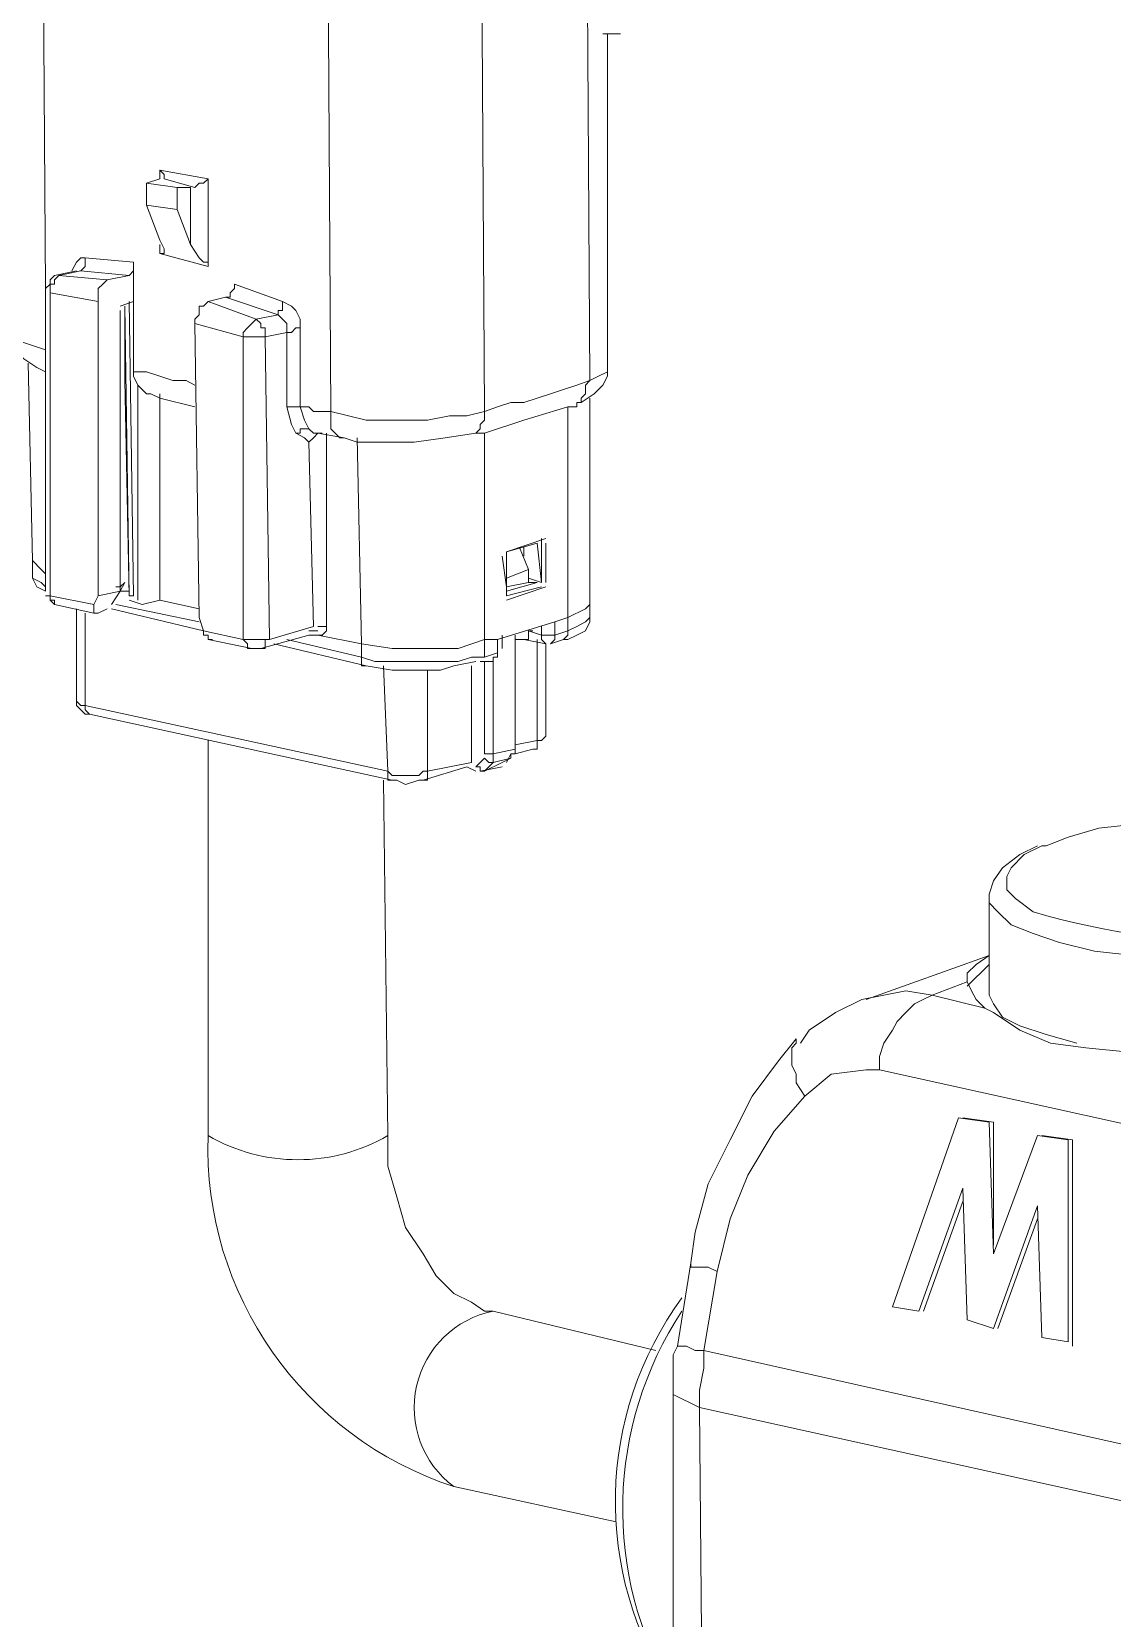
# Model space of a CAD drawing. Header units: inches. Extents: x 34 to 1574, y 72 to 573.
# Drawn here: x 1478.64 to 1495.99, y 306.48 to 331.95 of the extents above; entities that cross this region are included whole.
import ezdxf

# ---------------------------------------------------------------- set-up
doc = ezdxf.new("R2010")
doc.units = ezdxf.units.IN
doc.header["$MEASUREMENT"] = 0
doc.layers.add('PDF_Geometry', color=7, linetype='Continuous')

msp = doc.modelspace()

# ---------------------------------------------------------------- linework, layer by layer
at = {"layer": 'PDF_Geometry', "lineweight": 5}
for points in [[(1478.234, 338.534), (1478.305, 327.191), (1478.305, 327.121), (1478.375, 326.839), (1478.516, 326.698), (1478.727, 326.557), (1478.868, 326.486)], [(1483.378, 337.196), (1481.053, 337.689), (1478.798, 338.182), (1478.868, 327.825)], [(1488.38, 337.83), (1487.816, 337.9), (1488.38, 337.9), (1487.816, 337.9), (1487.534, 337.689), (1486.759, 337.478), (1485.843, 337.196), (1485.28, 337.125), (1484.646, 337.125), (1483.941, 337.125), (1483.378, 337.196), (1483.448, 325.852), (1483.378, 325.852), (1483.307, 325.852), (1483.237, 325.852), (1483.166, 325.852), (1483.096, 325.923), (1483.025, 325.923), (1482.955, 325.923)], [(1487.534, 337.689), (1487.605, 326.346), (1487.746, 326.416), (1487.887, 326.486), (1487.887, 326.557), (1487.887, 326.627)], [(1485.843, 337.196), (1485.914, 325.852), (1486.125, 325.923), (1486.337, 325.993), (1486.548, 325.993), (1486.759, 326.064), (1486.971, 326.134), (1487.182, 326.205), (1487.394, 326.275), (1487.605, 326.346)], [(1487.464, 325.993), (1487.675, 326.134), (1487.816, 326.275), (1487.887, 326.416), (1487.887, 326.627), (1487.887, 331.912)], [(1487.816, 331.912), (1488.098, 331.912)], [(1480.489, 329.164), (1480.489, 329.516), (1480.7, 329.587), (1480.7, 329.727), (1481.475, 329.587), (1481.475, 328.177), (1480.7, 328.389), (1480.7, 328.53)], [(1481.475, 329.587), (1481.405, 329.516), (1481.334, 329.516), (1481.264, 329.446), (1480.771, 329.587), (1480.771, 329.657), (1480.7, 329.727)], [(1480.489, 329.516), (1480.982, 329.446), (1481.193, 329.446), (1481.193, 328.53)], [(1480.982, 329.093), (1480.982, 329.446)], [(1481.475, 328.177), (1481.475, 328.248), (1481.405, 328.248), (1481.334, 328.318), (1481.193, 328.53), (1480.982, 329.093), (1480.489, 329.164), (1480.7, 328.6), (1480.771, 328.459), (1480.771, 328.389), (1480.7, 328.389)], [(1479.291, 328.107), (1479.362, 328.248), (1479.432, 328.318), (1479.502, 328.318), (1480.278, 328.248)], [(1479.502, 328.318), (1479.502, 328.248), (1479.502, 328.177), (1479.432, 328.107)], [(1479.362, 328.107), (1479.009, 328.036), (1478.939, 327.966), (1478.939, 327.896), (1478.868, 327.825), (1478.868, 327.755), (1478.868, 322.964), (1478.727, 323.034), (1478.657, 323.175), (1478.657, 323.246), (1478.657, 323.175), (1478.798, 323.105), (1478.868, 323.034)], [(1479.08, 328.036), (1479.432, 328.107), (1480.207, 328.036)], [(1479.925, 322.752), (1480.066, 322.964), (1479.714, 322.893), (1479.714, 327.614), (1479.714, 327.684), (1479.714, 327.755), (1479.714, 327.825), (1479.784, 327.896), (1479.855, 327.966), (1480.207, 328.036), (1480.278, 328.107), (1480.278, 328.177), (1480.278, 328.248), (1480.278, 327.614), (1480.278, 326.486), (1480.489, 326.486), (1480.7, 326.416), (1480.912, 326.346), (1481.123, 326.346), (1481.264, 326.275)], [(1479.855, 327.966), (1479.08, 328.036), (1479.009, 327.966), (1479.009, 327.896), (1478.939, 327.896), (1478.939, 327.825), (1478.939, 327.755)], [(1481.757, 327.684), (1481.828, 327.684), (1481.828, 327.755), (1481.898, 327.825), (1481.898, 327.896), (1482.673, 327.614), (1482.814, 327.543), (1482.884, 327.473), (1482.955, 327.332), (1482.955, 327.121), (1482.955, 325.923), (1483.025, 325.711), (1483.096, 325.571), (1483.166, 325.5), (1483.237, 325.5), (1483.166, 325.43), (1483.096, 325.359)], [(1479.714, 327.614), (1478.939, 327.755), (1478.939, 322.893)], [(1480.066, 327.543), (1480.278, 327.614)], [(1480.207, 327.614), (1480.278, 322.893), (1480.207, 322.893), (1480.137, 327.543), (1480.137, 326.557), (1480.137, 326.416), (1480.137, 326.346), (1480.207, 322.893)], [(1482.039, 322.189), (1482.039, 327.05), (1481.264, 327.261), (1481.264, 327.332), (1481.334, 327.402), (1481.334, 327.473), (1481.334, 327.543), (1481.405, 327.543), (1481.475, 327.614)], [(1482.673, 327.614), (1482.673, 327.543), (1482.673, 327.473), (1482.603, 327.473), (1482.603, 327.402), (1482.673, 327.332), (1482.743, 327.261), (1482.743, 327.121), (1482.391, 327.05), (1482.462, 322.189), (1482.391, 322.189), (1482.391, 322.118), (1482.391, 322.048), (1482.321, 322.048)], [(1480.207, 322.964), (1480.066, 322.964), (1480.066, 327.473)], [(1482.391, 327.05), (1482.321, 327.05), (1482.25, 327.05), (1482.18, 327.05), (1482.109, 327.05), (1482.039, 327.05), (1482.039, 327.121), (1482.109, 327.191), (1482.18, 327.261), (1482.25, 327.332), (1482.321, 327.261), (1482.321, 327.191), (1482.391, 327.191), (1482.391, 327.121), (1482.391, 327.05)], [(1478.305, 327.191), (1478.305, 327.121), (1478.375, 327.05), (1478.446, 326.98), (1478.657, 326.909), (1478.868, 326.839)], [(1481.546, 322.189), (1481.475, 322.189), (1481.475, 322.259), (1481.405, 322.259), (1481.405, 322.33), (1481.334, 322.541), (1481.264, 327.261)], [(1482.884, 325.5), (1482.814, 325.641), (1482.743, 325.923), (1482.743, 327.121), (1482.814, 327.121), (1482.884, 327.191), (1482.955, 327.191), (1482.955, 327.121)], [(1478.587, 326.627), (1478.657, 323.457), (1478.657, 323.246)], [(1480.278, 326.486), (1480.278, 326.416), (1480.348, 326.275), (1480.418, 326.205), (1480.489, 326.134), (1480.559, 326.134), (1480.7, 326.064), (1481.264, 325.923)], [(1480.348, 322.823), (1480.348, 326.275)], [(1487.605, 326.346), (1487.534, 326.275), (1487.534, 326.205), (1487.534, 326.134), (1487.464, 326.064), (1487.464, 325.993), (1487.394, 325.993), (1487.394, 325.923), (1487.253, 325.923), (1486.548, 325.711), (1485.914, 325.5)], [(1480.7, 326.134), (1480.7, 322.823), (1481.334, 322.682)], [(1487.253, 325.923), (1487.253, 322.541), (1487.534, 322.682), (1487.605, 322.752), (1487.605, 326.064)], [(1482.955, 325.923), (1482.884, 325.923), (1482.814, 325.923), (1482.743, 325.923)], [(1483.307, 325.5), (1483.237, 325.5), (1483.659, 325.43), (1483.871, 325.359), (1483.941, 325.359), (1484.082, 325.359), (1484.364, 325.359), (1484.646, 325.359), (1484.787, 325.359), (1485.28, 325.43), (1485.773, 325.5), (1485.843, 325.571), (1485.843, 325.641), (1485.914, 325.711), (1485.914, 325.852)], [(1485.914, 325.852), (1485.632, 325.782), (1485.35, 325.782), (1484.998, 325.711), (1484.646, 325.711), (1484.364, 325.711), (1484.012, 325.711), (1483.73, 325.782), (1483.448, 325.852), (1483.448, 325.711), (1483.448, 325.641), (1483.448, 325.571), (1483.518, 325.5), (1483.589, 325.43), (1483.659, 325.43)], [(1482.462, 322.189), (1483.166, 322.4), (1483.096, 325.359), (1483.025, 325.43), (1482.884, 325.5), (1482.955, 325.5), (1482.955, 325.571), (1483.025, 325.571), (1483.096, 325.571)], [(1482.321, 322.048), (1483.096, 322.259), (1483.166, 322.259), (1483.237, 322.259), (1483.307, 322.259), (1483.378, 322.33), (1483.378, 322.4), (1483.378, 325.5)], [(1482.743, 322.189), (1483.941, 321.907), (1483.941, 322.118), (1484.434, 322.048), (1484.928, 322.048), (1485.491, 322.048), (1485.914, 322.189), (1485.914, 321.907), (1486.125, 321.977), (1486.125, 322.189), (1485.914, 322.189), (1485.914, 325.5), (1485.773, 325.5)], [(1483.871, 325.43), (1483.941, 322.118), (1483.237, 322.259)], [(1486.9, 323.809), (1486.266, 323.598), (1486.759, 323.739), (1486.83, 323.105), (1486.83, 323.739)], [(1486.618, 323.175), (1486.83, 323.105), (1486.83, 323.809)], [(1486.9, 323.739), (1486.9, 323.105)], [(1486.266, 322.964), (1486.759, 323.105), (1486.618, 323.105), (1486.266, 323.034), (1486.196, 323.527)], [(1486.478, 323.668), (1486.618, 323.316), (1486.266, 323.175)], [(1486.266, 322.893), (1486.83, 323.034), (1486.266, 322.893), (1486.266, 323.598)], [(1486.548, 323.668), (1486.548, 323.527)], [(1478.657, 323.457), (1478.798, 323.316), (1478.868, 323.246)], [(1486.618, 323.316), (1486.618, 323.105)], [(1479.996, 323.034), (1480.066, 323.034), (1480.137, 323.105), (1480.066, 322.964), (1480.137, 322.964)], [(1486.9, 323.034), (1486.266, 322.823)], [(1478.868, 322.893), (1478.939, 322.893), (1478.939, 322.823), (1479.009, 322.752), (1479.643, 322.611)], [(1479.714, 322.893), (1479.643, 322.752), (1478.939, 322.893), (1478.939, 322.823), (1479.009, 322.823), (1479.009, 322.752)], [(1479.855, 322.682), (1479.714, 322.611), (1479.643, 322.611), (1479.643, 322.682), (1479.643, 322.752)], [(1479.996, 322.752), (1481.334, 322.471)], [(1480.7, 322.823), (1480.418, 322.752), (1480.207, 322.823)], [(1486.971, 322.118), (1487.182, 322.189), (1487.253, 322.189), (1487.394, 322.259), (1487.534, 322.33), (1487.605, 322.471), (1487.605, 322.541), (1487.605, 322.823)], [(1479.362, 322.682), (1479.362, 321.202), (1479.362, 321.132), (1479.432, 321.061), (1479.502, 320.991), (1479.573, 320.991), (1484.434, 319.934)], [(1479.502, 322.611), (1479.502, 321.132), (1479.502, 321.061), (1479.573, 320.991)], [(1479.925, 322.682), (1481.405, 322.33), (1482.039, 322.189), (1482.109, 322.189), (1482.18, 322.189), (1482.25, 322.189), (1482.321, 322.189), (1482.391, 322.189), (1482.462, 322.189)], [(1486.125, 322.189), (1487.041, 322.471), (1487.253, 322.541), (1487.253, 322.33), (1487.041, 322.259), (1487.041, 322.471)], [(1487.605, 322.541), (1487.534, 322.471), (1487.394, 322.4), (1487.253, 322.33), (1487.253, 322.259), (1487.182, 322.189)], [(1483.096, 322.33), (1483.166, 322.33), (1483.237, 322.33)], [(1483.378, 322.4), (1483.307, 322.4), (1483.237, 322.4)], [(1486.196, 322.048), (1486.196, 322.259)], [(1486.407, 322.259), (1486.407, 320.427), (1486.407, 322.189), (1486.548, 322.189), (1486.9, 322.118), (1486.9, 320.639), (1486.83, 320.568), (1486.759, 320.568), (1486.759, 320.498), (1486.759, 320.427), (1486.689, 320.427)], [(1486.548, 322.189), (1486.618, 322.189), (1486.618, 322.259), (1486.618, 322.33)], [(1486.689, 322.33), (1486.618, 322.33), (1486.83, 322.259)], [(1486.83, 322.4), (1486.83, 322.259), (1486.9, 322.259), (1486.971, 322.259), (1487.041, 322.259), (1487.041, 322.189), (1486.971, 322.118)], [(1486.9, 322.118), (1486.83, 322.189), (1486.83, 322.259)], [(1481.475, 322.189), (1482.18, 322.048), (1482.109, 322.048), (1482.109, 322.118), (1482.039, 322.189)], [(1482.109, 322.048), (1482.18, 322.048), (1482.25, 322.048), (1482.321, 322.048), (1482.391, 322.048)], [(1482.532, 322.118), (1484.012, 321.766), (1483.941, 321.766), (1483.941, 321.836), (1483.941, 321.907)], [(1485.843, 321.836), (1486.055, 321.836), (1486.055, 321.907), (1486.125, 321.907), (1486.125, 321.977), (1486.125, 322.048)], [(1486.055, 321.836), (1486.055, 321.907), (1486.125, 321.907), (1486.125, 321.977)], [(1486.407, 320.498), (1486.759, 320.568), (1486.759, 322.189)], [(1483.941, 321.907), (1484.153, 321.836), (1484.434, 321.836), (1484.646, 321.836), (1484.928, 321.836), (1485.209, 321.836), (1485.491, 321.836), (1485.703, 321.907), (1485.914, 321.907)], [(1484.012, 321.766), (1484.434, 321.695), (1484.716, 321.695), (1484.928, 321.695), (1485.209, 321.695), (1485.421, 321.766), (1485.773, 321.836)], [(1484.293, 321.766), (1484.364, 320.075), (1484.364, 320.005), (1484.364, 319.934), (1484.505, 319.934), (1484.646, 319.864), (1484.857, 319.934), (1484.928, 319.934), (1485.632, 320.145), (1485.773, 320.075)], [(1484.998, 321.695), (1484.998, 320.075), (1484.998, 320.005), (1484.998, 319.934), (1484.928, 319.934)], [(1484.998, 320.075), (1485.703, 320.216), (1485.703, 321.766)], [(1486.055, 320.357), (1485.984, 320.357), (1485.914, 320.357), (1485.914, 321.836)], [(1486.055, 321.907), (1486.055, 320.357), (1486.407, 320.427)], [(1479.362, 321.202), (1479.432, 321.132), (1479.502, 321.132), (1484.364, 320.075), (1484.434, 320.005), (1484.505, 320.005), (1484.575, 320.005), (1484.716, 320.005), (1484.787, 320.005), (1484.857, 320.005), (1484.928, 320.075), (1484.998, 320.075)], [(1486.055, 320.216), (1486.337, 320.286), (1486.337, 320.357), (1486.407, 320.357), (1486.407, 320.427)], [(1486.407, 320.357), (1486.689, 320.427)], [(1485.914, 320.075), (1485.843, 320.075), (1485.843, 320.145), (1485.773, 320.145), (1485.914, 320.286), (1485.984, 320.216), (1486.055, 320.216)], [(1486.337, 320.286), (1486.196, 320.216), (1485.914, 320.075), (1486.055, 320.216), (1486.055, 320.286), (1486.055, 320.357)], [(1486.266, 320.216), (1486.337, 320.357)], [(1484.364, 314.227), (1484.293, 319.934)], [(1485.843, 320.075), (1486.196, 320.145)], [(1494.791, 318.877), (1494.51, 318.736), (1494.228, 318.525), (1494.087, 318.314), (1494.016, 318.102), (1494.016, 318.032), (1494.016, 316.482), (1494.087, 316.341), (1494.228, 316.129), (1494.51, 315.989), (1494.932, 315.848), (1495.425, 315.707)], [(1502.541, 318.102), (1502.471, 317.891), (1502.33, 317.75), (1502.048, 317.539), (1501.626, 317.398), (1501.062, 317.257), (1500.498, 317.186), (1499.864, 317.045), (1499.16, 317.045), (1498.455, 316.975), (1497.68, 316.975), (1496.975, 317.045), (1496.341, 317.116), (1495.707, 317.186), (1495.144, 317.327), (1494.721, 317.468), (1494.369, 317.609), (1494.157, 317.82), (1494.016, 317.961), (1494.016, 318.032)], [(1493.946, 316.27), (1493.805, 316.411), (1493.735, 316.552), (1493.664, 316.693), (1493.664, 316.834), (1493.805, 316.975), (1494.016, 317.116), (1492.044, 316.411)], [(1494.016, 316.975), (1493.946, 316.905), (1493.735, 316.693), (1493.664, 316.623)], [(1493.664, 316.693), (1493.1, 316.482)], [(1500.991, 315.848), (1500.921, 315.848), (1500.287, 315.707), (1499.512, 315.636), (1498.807, 315.566), (1498.032, 315.566), (1497.257, 315.566), (1496.271, 315.566), (1495.566, 315.636), (1495.003, 315.707), (1494.51, 315.918), (1494.087, 316.2), (1493.946, 316.27), (1493.1, 316.482), (1492.678, 316.552), (1491.973, 316.411), (1491.55, 316.2), (1491.128, 315.918), (1490.987, 315.707)], [(1492.255, 315.284), (1492.255, 315.495), (1492.325, 315.707), (1492.466, 315.918), (1492.537, 316.059), (1492.678, 316.2), (1492.819, 316.341), (1492.959, 316.411), (1493.1, 316.482)], [(1490.916, 315.777), (1490.634, 315.425), (1490.212, 314.861), (1489.859, 314.157), (1489.507, 313.452), (1489.296, 312.677), (1489.225, 312.184), (1489.014, 310.845), (1488.944, 310.704), (1488.944, 310.141), (1488.944, 302.25)], [(1489.225, 312.184), (1489.225, 312.114), (1489.366, 312.114), (1489.507, 312.114), (1489.648, 312.043), (1489.859, 312.889), (1490.141, 313.593), (1490.564, 314.298), (1491.057, 314.861), (1490.916, 315.073), (1490.916, 315.214), (1490.846, 315.354), (1490.846, 315.495), (1490.846, 315.636), (1490.916, 315.707), (1490.916, 315.777)], [(1511.348, 311.057), (1492.255, 315.284), (1492.044, 315.284), (1491.48, 315.214), (1491.057, 314.861)], [(1493.594, 314.509), (1494.087, 314.439), (1494.087, 312.466)], [(1494.862, 314.227), (1495.355, 314.157), (1495.355, 310.845)], [(1493.594, 313.17), (1492.96, 311.409)], [(1494.791, 312.889), (1494.157, 311.127)], [(1489.648, 312.043), (1489.437, 310.775), (1489.296, 310.775), (1489.155, 310.845), (1489.014, 310.845)], [(1512.405, 296.895), (1512.335, 304.786), (1512.335, 305.068), (1512.405, 305.35), (1512.405, 305.632), (1489.437, 310.775), (1489.437, 310.493), (1489.366, 310.141), (1489.366, 309.859), (1489.225, 309.929), (1489.084, 310), (1488.944, 310.07), (1488.944, 310.141)], [(1512.335, 304.786), (1509.869, 305.35), (1509.305, 305.913), (1508.53, 306.266), (1507.685, 306.336), (1506.91, 305.984), (1489.366, 309.859), (1489.437, 302.038)]]:
    msp.add_lwpolyline(points, dxfattribs=at)
for points in [[(1482.25, 327.332), (1481.475, 327.614), (1481.757, 327.684), (1482.603, 327.402)], [(1495.285, 310.916), (1494.862, 310.986), (1494.791, 313.1), (1494.087, 311.127), (1493.664, 311.268), (1493.594, 313.382), (1492.889, 311.409), (1492.466, 311.479), (1493.523, 314.509), (1494.016, 314.439), (1494.087, 312.325), (1494.791, 314.227), (1495.285, 314.157)]]:
    msp.add_lwpolyline(points, close=True, dxfattribs=at)
for points in [[(1481.475, 320.568), (1481.475, 314.227, 0.33359), (1485.421, 308.591), (1488.028, 308.027)], [(1496.694, 319.3), (1496.412, 319.23), (1495.778, 319.159), (1495.285, 319.018), (1494.932, 318.877), (1494.862, 318.877), (1494.58, 318.736), (1494.369, 318.525), (1494.298, 318.384), (1494.298, 318.173), (1494.439, 318.032), (1494.721, 317.82, 0.15474), (1501.978, 317.961), (1502.048, 317.961), (1502.189, 318.173), (1502.33, 318.314), (1502.26, 318.525), (1502.119, 318.666), (1501.837, 318.877), (1501.414, 319.018), (1500.991, 319.089)], [(1488.662, 310.775), (1486.055, 311.409), (1485.914, 311.409), (1485.703, 311.55), (1485.421, 311.691), (1485.139, 311.973), (1484.928, 312.325), (1484.646, 312.748), (1484.505, 313.241), (1484.364, 313.734), (1484.364, 314.157), (1484.364, 314.227, -0.269309), (1481.475, 314.227)], [(1489.084, 311.62, 0.315077), (1488.944, 305.279, -0.286997), (1489.084, 311.409)]]:
    msp.add_lwpolyline(points, format="xyb", dxfattribs=at)
msp.add_arc((1486.367, 309.858), 1.582, 101.3721, 233.2671, dxfattribs=at)

doc.saveas('drawing.dxf')
